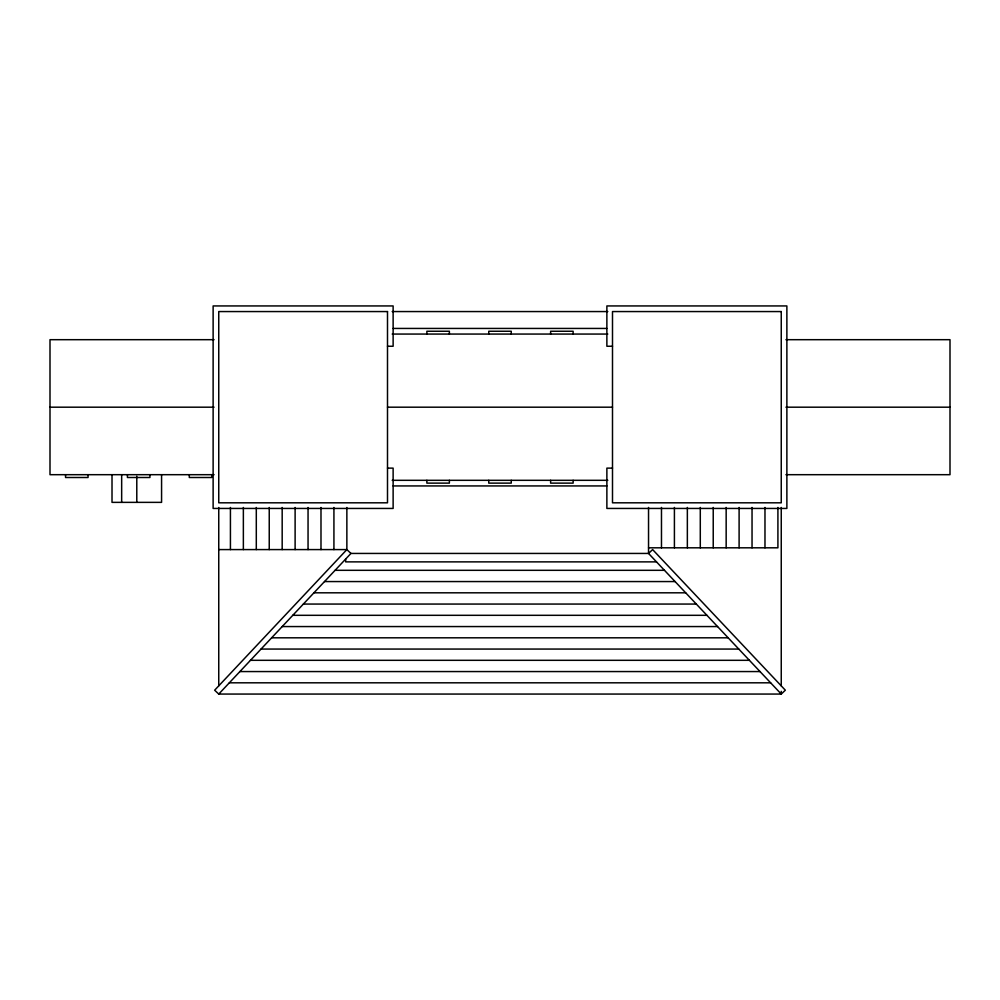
<?xml version="1.0" encoding="UTF-8"?>
<svg xmlns="http://www.w3.org/2000/svg" width="1000" height="1000" viewBox="0 0 1000 1000"><rect width="100%" height="100%" fill="white"/><g stroke="black" fill="none" stroke-linecap="round" stroke-linejoin="round"><path stroke-width="1.5" d="M218.75 694.062L350.95 553.438L648.538 553.438L652.625 549.575L785.337 690.2L781.25 694.062L218.75 694.062L214.65 690.212L346.863 549.587L346.863 507.488M392.188 311.562L607.812 311.562M393.125 328.438L606.875 328.438M392.188 334.062L607.812 334.062M214.062 339.688L50 339.688L50 474.688L214.062 474.688M785.938 339.688L950 339.688L950 474.688L785.938 474.688M387.5 346.25L393.125 346.25L393.125 305.938L213.125 305.938L213.125 508.438L393.125 508.438L393.125 468.125L387.5 468.125M612.5 346.25L606.875 346.25L606.875 305.938L786.875 305.938L786.875 508.438L606.875 508.438L606.875 468.125L612.5 468.125M50 407.188L214.062 407.188M387.5 407.188L612.5 407.188M785.938 407.188L950 407.188M392.188 480.312L607.812 480.312M393.125 485.938L606.875 485.938M648.538 547.812L777.913 547.812L777.913 507.463M218.75 549.587L346.863 549.587L350.95 553.438M656.5 561.875L345.662 561.875L345.662 559.062M335.087 570.312L664.463 570.312M324.513 581.562L675.088 581.562M313.938 592.812L685.7 592.812M303.363 604.062L696.312 604.062M292.787 615.312L706.938 615.312M282.213 626.562L717.55 626.562M271.637 637.812L728.162 637.812M261.05 649.062L738.787 649.062M250.475 660.312L749.4 660.312M239.9 671.562L760.013 671.562M229.325 682.812L770.638 682.812M781.25 507.463L781.25 685.863M781.25 691.325L781.25 694.062L648.538 553.438L648.538 507.463M764.975 507.463L764.975 547.812M752.038 507.463L752.038 547.812M739.1 507.463L739.1 547.812M726.162 507.463L726.162 547.812M713.225 507.463L713.225 547.812M700.288 507.463L700.288 547.812M687.35 507.463L687.35 547.812M674.412 507.463L674.412 547.812M661.475 507.463L661.475 547.812M573.125 334.062L573.125 331.25L550.625 331.25L550.625 334.062M573.125 480.312L573.125 483.125L550.625 483.125L550.625 480.312M511.25 334.062L511.25 331.25L488.75 331.25L488.75 334.062M511.25 480.312L511.25 483.125L488.75 483.125L488.75 480.312M449.375 334.062L449.375 331.25L426.875 331.25L426.875 334.062M449.375 480.312L449.375 483.125L426.875 483.125L426.875 480.312M333.925 507.488L333.925 549.587M320.988 507.488L320.988 549.587M308.05 507.488L308.05 549.587M295.113 507.488L295.113 549.587M282.175 507.488L282.175 549.587M269.237 507.488L269.237 549.587M256.3 507.488L256.3 549.587M243.363 507.488L243.363 549.587M230.425 507.488L230.425 549.587M218.75 507.488L218.75 685.85M211.8 474.688L211.8 477.5L189.3 477.5L189.3 474.688M161.575 474.688L161.575 502.362L112.013 502.362L112.013 474.688M149.925 474.688L149.925 477.5L127.425 477.5L127.425 474.688M136.788 476.225L136.788 502.362M121.662 474.688L121.662 502.362M88.05 474.688L88.05 477.5L65.55 477.5L65.55 474.688M387.5 311.562L218.75 311.562L218.75 502.812L387.5 502.812L387.5 311.562M781.25 311.562L612.5 311.562L612.5 502.812L781.25 502.812L781.25 311.562"/></g></svg>
